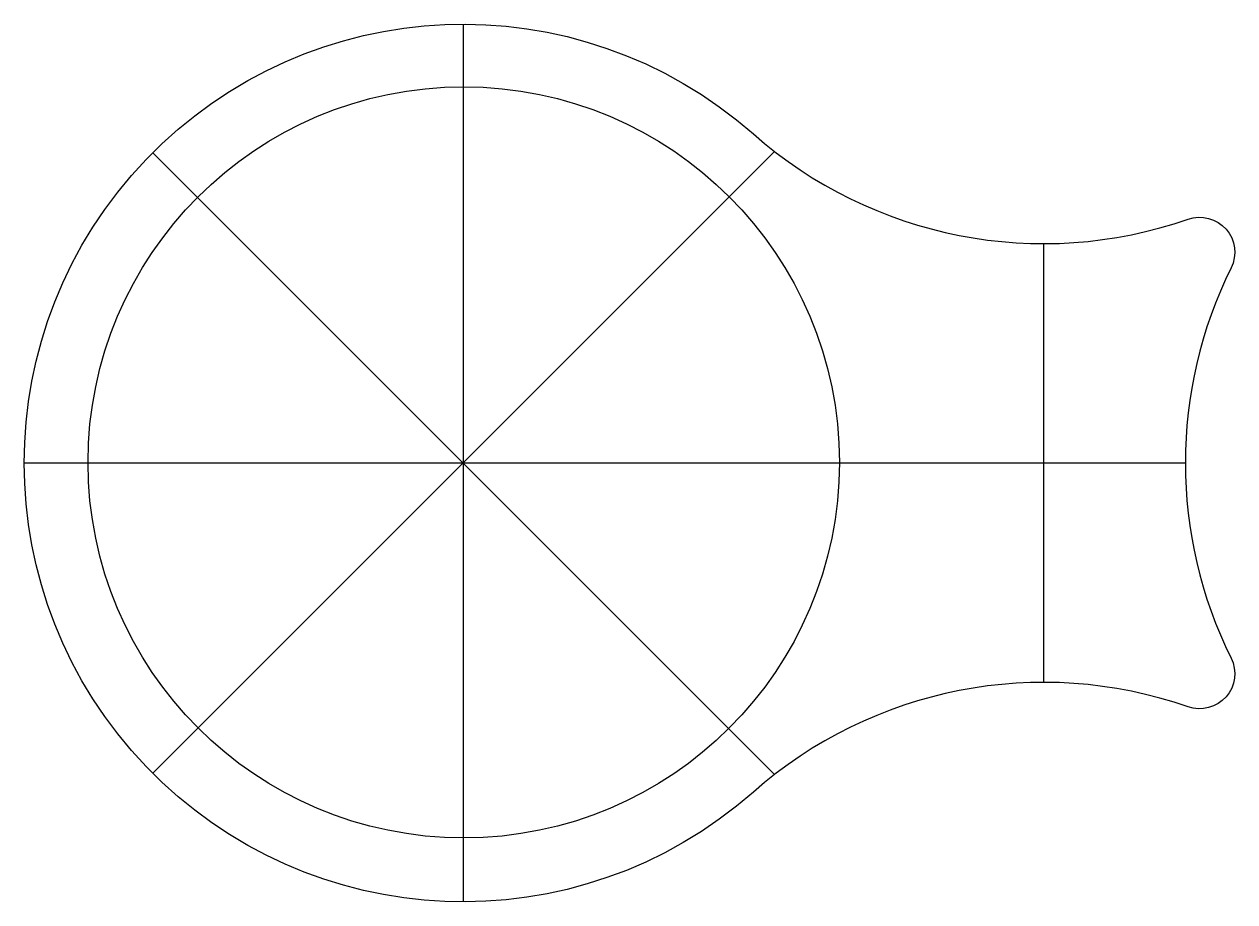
# Model space of a CAD drawing. Header units: millimetres. Extents: x -27.5 to 48.3, y -27.5 to 27.5.
import ezdxf

# ---------------------------------------------------------------- set-up
doc = ezdxf.new("R2010")
doc.units = ezdxf.units.MM
doc.header["$MEASUREMENT"] = 0
doc.layers.add('Cyan', color=4, linetype='Continuous')
doc.layers.add('Magenta', color=6, linetype='Continuous')

msp = doc.modelspace()

# ---------------------------------------------------------------- linework, layer by layer
msp.add_lwpolyline([(48.087, -12.189, -0.672078), (45.393, -15.244, 0.270887), (18.151, -20.587, -2.21525), (18.151, 20.663, 0.270887), (45.393, 15.321, -0.672078), (48.087, 12.265, 0.234537)], format="xyb", close=True)
at = {"layer": 'Cyan', "linetype": 'Continuous', "lineweight": 25}
for p, q in [((-0.038, 27.538), (-0.038, -27.462)), ((36.341, 13.788), (36.341, -13.712))]:
    msp.add_line(p, q, dxfattribs=at)
at = {"layer": 'Cyan', "linetype": 'Continuous'}
for p, q in [((19.484, 19.561), (-19.484, -19.407)), ((19.484, -19.484), (-19.484, 19.484)), ((45.22, 0.038), (-27.538, 0.038))]:
    msp.add_line(p, q, dxfattribs=at)
at = {"layer": 'Magenta', "linetype": 'Continuous', "lineweight": 25}
msp.add_circle((0, 0.077), 23.538, dxfattribs=at)

doc.saveas('drawing.dxf')
